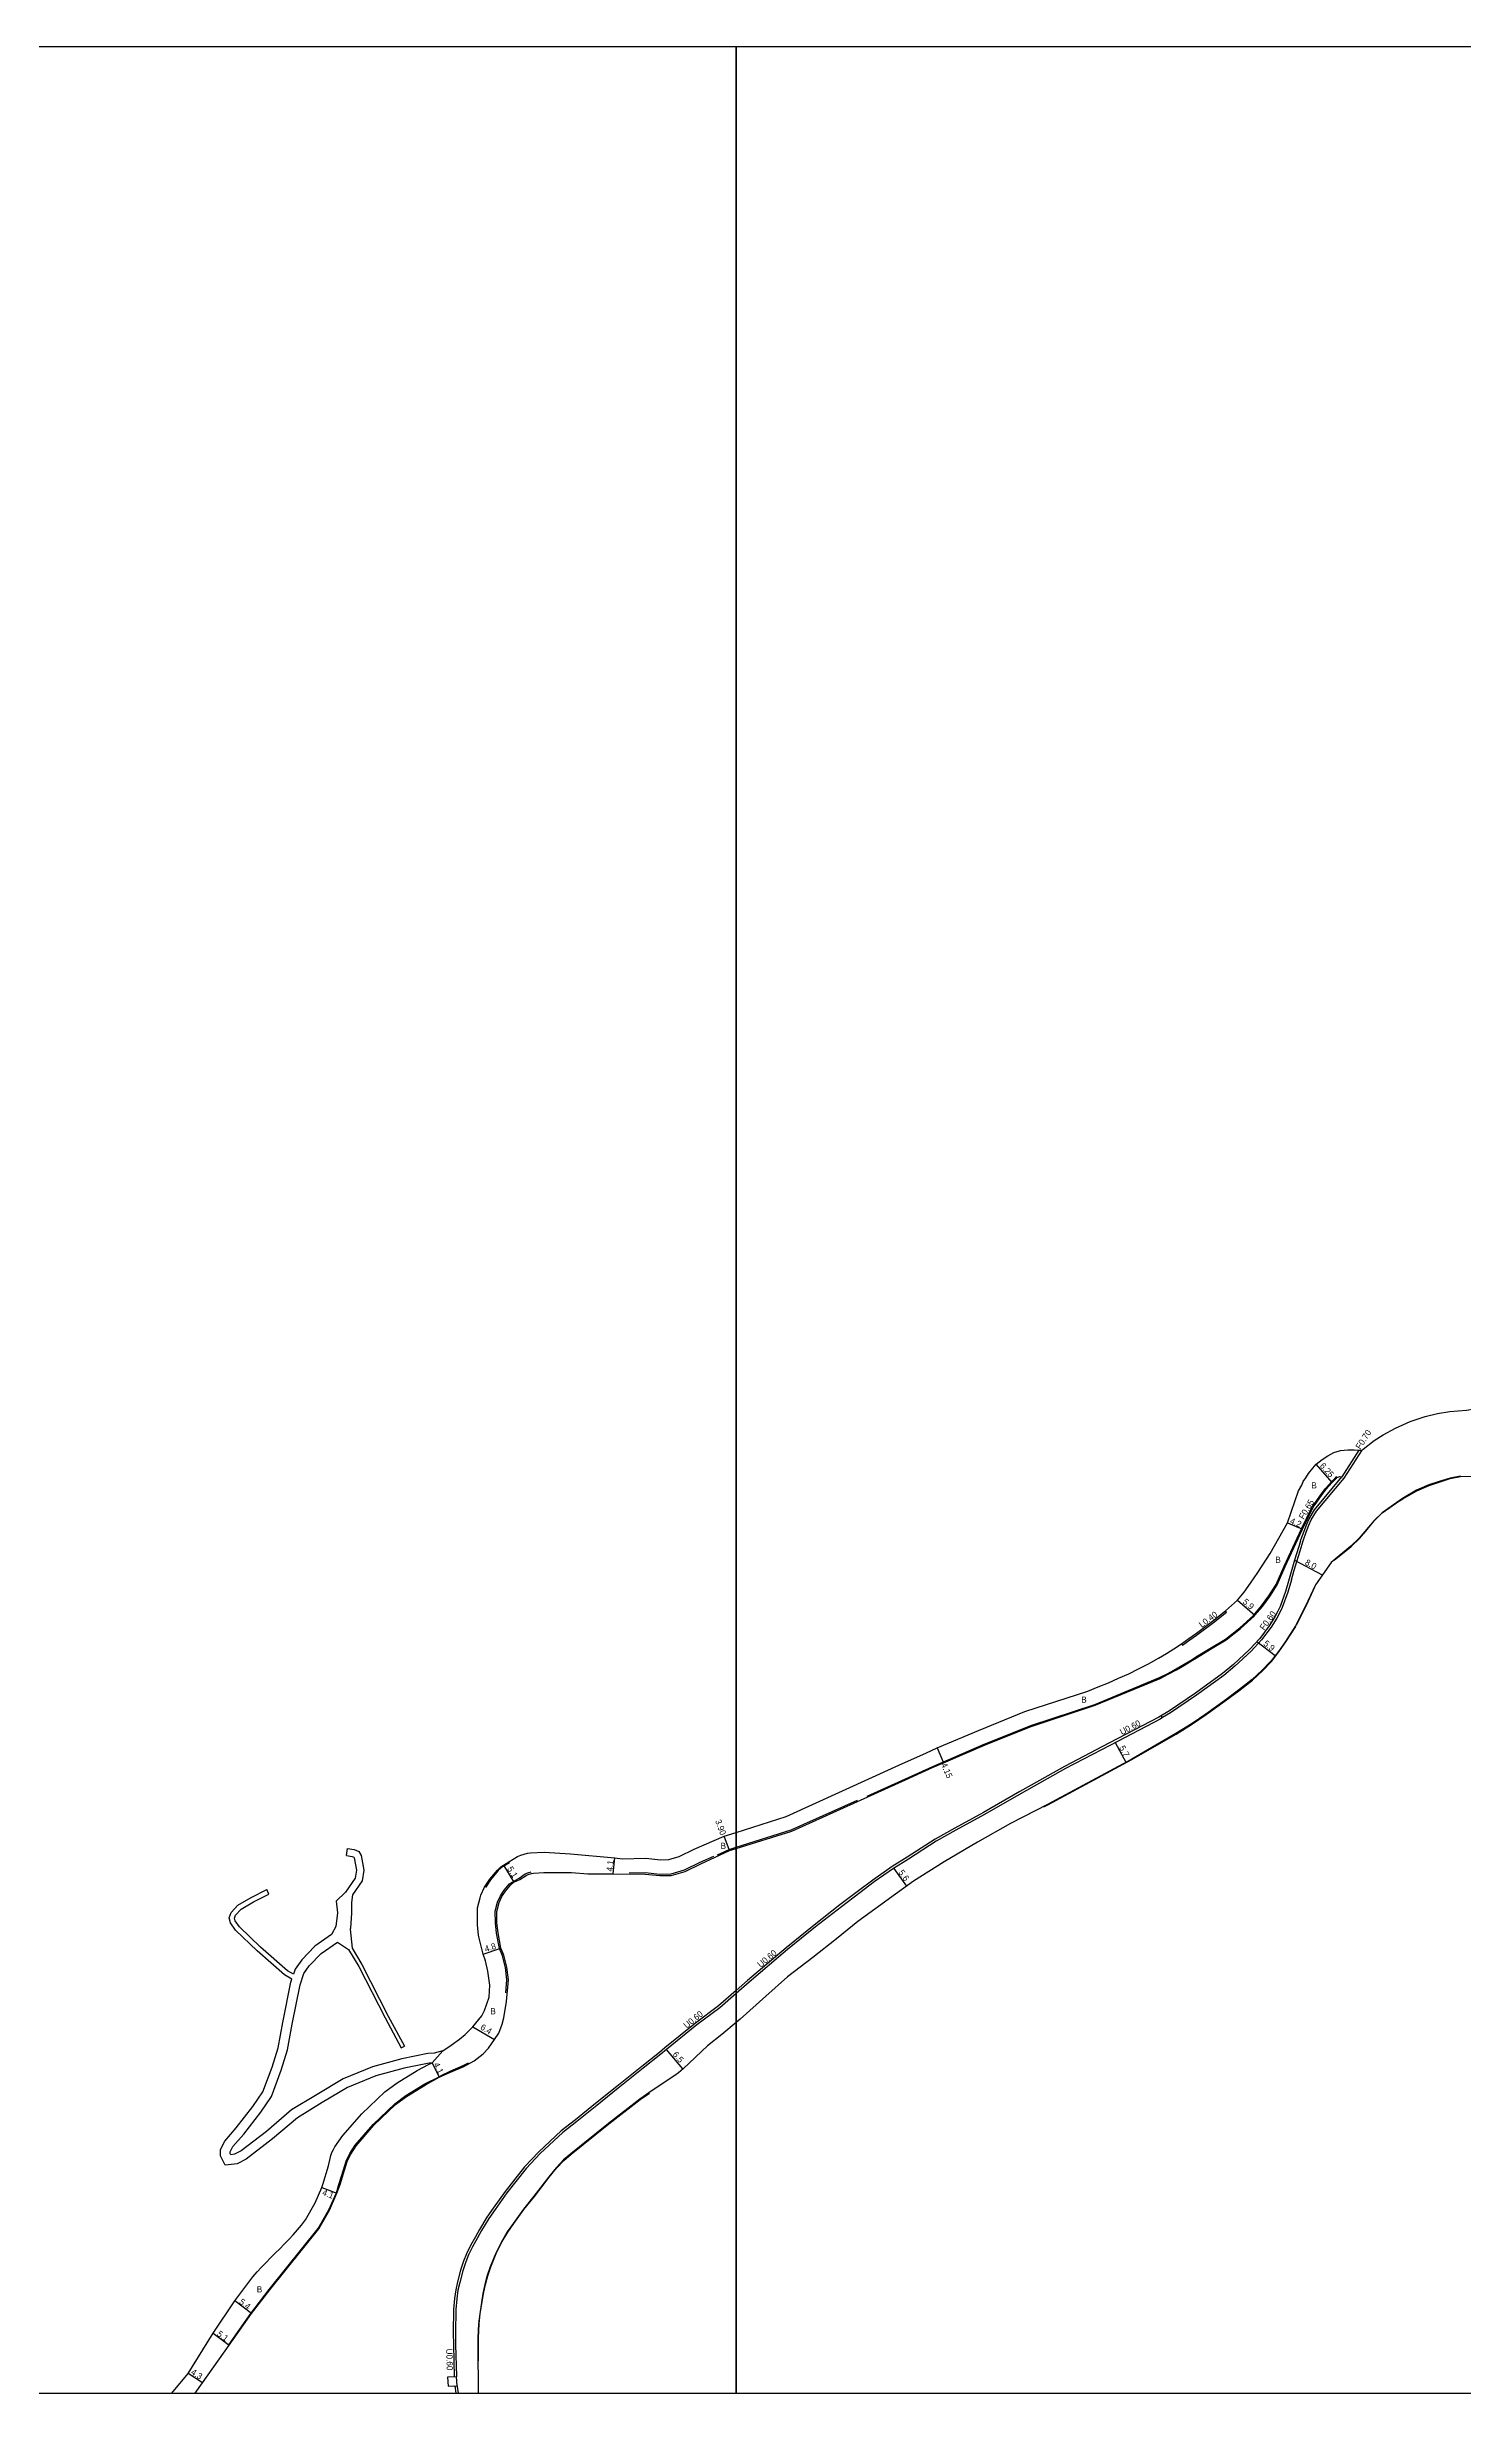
# Model space of a CAD drawing. Header units: metres. Extents: x -27200 to -24000, y -87000 to -85800.
# Drawn here: x -25776 to -25414, y -87000 to -86400 of the extents above; entities that cross this region are included whole.
import ezdxf

# ---------------------------------------------------------------- set-up
doc = ezdxf.new("R2010")
doc.units = ezdxf.units.M
doc.header["$LTSCALE"] = 2.5
for name, color, linetype in [('側溝・桝', 7, 'Continuous'), ('図郭', 7, 'Continuous'), ('幅員', 7, 'Continuous'), ('歩道・分離帯・安全施設', 7, 'Continuous'), ('舗装', 7, 'Continuous'), ('道路', 7, 'Continuous')]:
    doc.layers.add(name, color=color, linetype=linetype)
doc.styles.get("Standard").update_dxf_attribs({"font": ''})
doc.styles.get('Standard').set_extended_font_data('@MS PGothic')

msp = doc.modelspace()

# ---------------------------------------------------------------- linework, layer by layer
at = {"layer": '側溝・桝'}
for points in [[(-25440.64, -86758.87), (-25444.99, -86765.64)], [(-25444.4, -86766.01), (-25439.84, -86758.9)], [(-25454.9, -86782.02), (-25454.1, -86779.82), (-25453.43, -86778.01), (-25452.83, -86776.67), (-25451.48, -86774.42), (-25444.4, -86766.01)], [(-25457.93, -86792.01), (-25457.2, -86789.53), (-25456.54, -86787.3), (-25455.68, -86784.57), (-25454.9, -86782.02)], [(-25457.93, -86792.01), (-25458.83, -86795.16), (-25460.27, -86799.11), (-25460.93, -86800.51), (-25461.67, -86801.8), (-25463.13, -86804.09), (-25465.57, -86807.39), (-25468.18, -86810.29), (-25472.36, -86814.1), (-25475.2, -86816.46), (-25482.16, -86821.5), (-25488.83, -86826.05), (-25490.92, -86827.27)], [(-25490.92, -86827.27), (-25491.52, -86827.63), (-25504.2, -86834.27), (-25515.71, -86840.3), (-25527.08, -86846.7), (-25536.44, -86852.01), (-25543.78, -86856.07), (-25548.78, -86858.89), (-25555.94, -86863.42), (-25559.75, -86865.86), (-25564.71, -86869.29), (-25568.39, -86872.06), (-25573.09, -86875.61), (-25579.66, -86880.76), (-25586.87, -86886.59), (-25596.71, -86894.9), (-25600, -86897.8)], [(-25490.92, -86827.27), (-25491.22, -86826.77)], [(-25600, -86897.8), (-25604.17, -86901.46), (-25610.07, -86905.84), (-25617.86, -86912.15), (-25619.28, -86913.34), (-25623.77, -86916.9), (-25630.2, -86922.06), (-25635.62, -86926.42), (-25640.75, -86930.54), (-25644.37, -86933.38), (-25650.12, -86938.73), (-25653.71, -86942.53), (-25658.65, -86948.82), (-25661.68, -86953.08), (-25663.29, -86955.34), (-25665.16, -86958.43), (-25666.23, -86960.3), (-25667.45, -86962.56), (-25668.46, -86964.61), (-25669.2, -86966.44), (-25669.94, -86968.74), (-25670.76, -86971.72), (-25671.19, -86973.7), (-25671.52, -86975.9), (-25671.73, -86978.66), (-25671.86, -86984.59), (-25671.79, -86987.68), (-25671.58, -86995.67), (-25671.57, -86995.83)], [(-25671.43, -86998.12), (-25671.42, -86998.33), (-25671.14, -87000)]]:
    msp.add_lwpolyline(points, dxfattribs=at)
at = {"layer": '側溝・桝', "flags": 128}
for points in [[(-25482.24, -86806.17), (-25482.21, -86806.15), (-25477.88, -86802.94), (-25474.49, -86800.27), (-25474.75, -86799.97)], [(-25486.04, -86808.36), (-25485.82, -86808.7), (-25483.94, -86807.36), (-25482.24, -86806.17)]]:
    msp.add_lwpolyline(points, dxfattribs=at)
at = {"layer": '側溝・桝'}
msp.add_lwpolyline([(-25671.57, -86995.83), (-25673.85, -86995.97), (-25673.71, -86998.26), (-25671.43, -86998.12)], close=True, dxfattribs=at)
at = {"layer": '図郭'}
for points in [[(-26400, -87000), (-25600, -87000), (-25600, -86400), (-26400, -86400)], [(-25600, -87000), (-24800, -87000), (-24800, -86400), (-25600, -86400)]]:
    msp.add_lwpolyline(points, close=True, dxfattribs=at)
at = {"layer": '幅員', "flags": 128}
for points in [[(-25447.45, -86767.09), (-25451.59, -86762.41)], [(-25458.94, -86777.44), (-25455.07, -86779.07)], [(-25471.71, -86797.2), (-25467.24, -86801.04)], [(-25466.73, -86807.79), (-25462.04, -86811.4)], [(-25548.59, -86835.01), (-25546.95, -86838.83)], [(-25503.03, -86833.66), (-25500.32, -86838.69)], [(-25601.68, -86861.23), (-25603.06, -86857.58)], [(-25659.51, -86865), (-25656.89, -86869.38)], [(-25631.44, -86867.24), (-25631.05, -86863.16)], [(-25559.67, -86865.81), (-25556.39, -86870.33)], [(-25664.75, -86887.73), (-25660.2, -86886.21)], [(-25667.38, -86906.35), (-25661.87, -86909.6)], [(-25677.82, -86915.56), (-25675.97, -86919.22)], [(-25706.01, -86947.4), (-25702.17, -86948.84)], [(-25724, -86979.67), (-25728.28, -86976.37)], [(-25733.84, -86984.71), (-25729.72, -86987.71)], [(-25736.59, -86997.35), (-25740.2, -86995.02)]]:
    msp.add_lwpolyline(points, dxfattribs=at)
at = {"layer": '幅員'}
for points in [[(-25457.08, -86787.01), (-25450.03, -86790.77)], [(-25613.63, -86917.08), (-25617.85, -86912.15)]]:
    msp.add_lwpolyline(points, dxfattribs=at)
at = {"layer": '歩道・分離帯・安全施設', "flags": 128}
for points in [[(-25482.24, -86811.63), (-25478.76, -86809.55), (-25474.78, -86807.18), (-25471.1, -86804.28), (-25467.65, -86801.14), (-25465.53, -86798.67), (-25463.67, -86796.1), (-25461.8, -86793.22), (-25459.77, -86788.53), (-25455.3, -86778.97), (-25452.58, -86773.32), (-25451.62, -86771.99), (-25450.44, -86770.35), (-25449.21, -86768.68), (-25447.64, -86766.92), (-25447.07, -86766.34), (-25446.37, -86765.63)], [(-25566.49, -86847.36), (-25549.69, -86839.73), (-25536.53, -86834.08), (-25524.61, -86829.26), (-25508.2, -86823.87), (-25491.64, -86817.04), (-25489.53, -86815.95), (-25487.44, -86814.81), (-25485.38, -86813.61), (-25483.35, -86812.36), (-25482.24, -86811.63)], [(-25600, -86860.43), (-25585.92, -86855.93), (-25568.92, -86848.37)], [(-25604.79, -86862.32), (-25601.77, -86860.99), (-25600, -86860.43)], [(-25658.01, -86864.39), (-25660.07, -86865.63), (-25660.88, -86866.4), (-25662.88, -86868.76), (-25664.17, -86870.72)], [(-25658.98, -86897.67), (-25658.7, -86894.31), (-25659.05, -86891.19), (-25659.81, -86888.15), (-25660.59, -86886.32), (-25661.32, -86882.39), (-25661.61, -86879.73), (-25661.64, -86876.75), (-25661.07, -86874.42), (-25660.35, -86872.83), (-25659.39, -86871.37), (-25658.04, -86869.77), (-25657.31, -86869.34), (-25655.57, -86868.29), (-25653.96, -86867.25), (-25653.35, -86866.97), (-25652.45, -86866.69)], [(-25627.4, -86866.93), (-25623.3, -86866.88), (-25619.5, -86867.27), (-25616.66, -86867.22), (-25613.24, -86866.22), (-25609.22, -86864.26), (-25605.73, -86862.73)], [(-25701.66, -86946.67), (-25700.51, -86942.92), (-25699.81, -86940.7), (-25698.85, -86938.75), (-25697.53, -86936.58), (-25692.93, -86931.32), (-25687.37, -86925.99), (-25684.56, -86923.91), (-25679.69, -86920.92), (-25676.04, -86919.09), (-25675.33, -86918.73), (-25673.23, -86917.67), (-25669.83, -86916.24), (-25668.51, -86915.51)], [(-25729.84, -86987.63), (-25724.17, -86979.68), (-25719.49, -86973.49), (-25706.93, -86957.93), (-25704.25, -86953.13), (-25702.3, -86948.79), (-25701.66, -86946.67)]]:
    msp.add_lwpolyline(points, dxfattribs=at)
at = {"layer": '歩道・分離帯・安全施設'}
for points in [[(-25446.97, -86787.02), (-25442.61, -86783.53), (-25440.46, -86781.44), (-25438.87, -86779.58), (-25436.7, -86776.9), (-25434.7, -86774.92), (-25432.73, -86773.53), (-25430.64, -86772.06), (-25429.41, -86771.3), (-25425.81, -86769.23), (-25422.66, -86767.9), (-25420.09, -86767.01), (-25417.29, -86766.15), (-25414.6, -86765.62)], [(-25451.68, -86793.42), (-25451.64, -86793.33), (-25447.66, -86787.63)], [(-25456.62, -86803.64), (-25453.61, -86797.55), (-25451.88, -86793.84)], [(-25521.23, -86850.09), (-25520.27, -86849.59), (-25498.72, -86837.99), (-25487.38, -86831.47), (-25483.26, -86828.87), (-25479.76, -86826.48), (-25474.83, -86822.98), (-25471.33, -86820.38), (-25467.86, -86817.64), (-25465.34, -86815.32), (-25462.97, -86812.87), (-25461.09, -86810.41), (-25459.32, -86807.9), (-25456.78, -86803.93)], [(-25665.91, -86991.73), (-25665.92, -86990.16), (-25665.97, -86985.86), (-25665.78, -86982.29), (-25665.48, -86979.76), (-25664.66, -86974.6), (-25664.19, -86972.27), (-25663.57, -86970.02), (-25662.78, -86967.73), (-25661.41, -86964.31), (-25660.13, -86961.7), (-25658.44, -86958.86), (-25656.9, -86956.61), (-25654.34, -86953.09), (-25651.65, -86949.72), (-25647.86, -86944.82), (-25645.95, -86942.48), (-25644.13, -86940.5), (-25642.2, -86938.89), (-25639.16, -86936.42), (-25632.55, -86931.15), (-25624.55, -86924.92), (-25622.18, -86923.26)]]:
    msp.add_lwpolyline(points, dxfattribs=at)
at = {"layer": '舗装', "flags": 128}
msp.add_lwpolyline([(-25677.82, -86915.56), (-25675.09, -86912.47)], dxfattribs=at)
at = {"layer": '道路'}
for points in [[(-25440.64, -86758.87), (-25439.84, -86758.9), (-25439.59, -86758.57), (-25436.73, -86756.42), (-25434.46, -86754.95), (-25431.3, -86753.21), (-25427.48, -86751.53), (-25423.72, -86750.28), (-25420.51, -86749.49), (-25417.37, -86748.96), (-25413.14, -86748.61), (-25411.17, -86748.27), (-25407.01, -86747.18), (-25400.56, -86746.38)], [(-25455.56, -86782.13), (-25455.47, -86781.83), (-25454.67, -86779.61), (-25453.99, -86777.78), (-25453.36, -86776.39), (-25451.99, -86774.08), (-25444.99, -86765.64)], [(-25414.61, -86765.55), (-25417.3, -86766.05), (-25420.1, -86766.9), (-25422.71, -86767.75), (-25425.87, -86769.12), (-25429.47, -86771.21), (-25434.73, -86774.89), (-25436.76, -86776.85), (-25440.6, -86781.36), (-25442.73, -86783.4), (-25447.78, -86787.55)], [(-25414.61, -86765.55), (-25411.01, -86765.62), (-25408.83, -86766), (-25404.81, -86767.33), (-25402.16, -86768.42), (-25398.78, -86770.5), (-25396.89, -86772.09), (-25393.66, -86776.26), (-25392.4, -86778.12), (-25390.77, -86780.91), (-25389.87, -86783.34), (-25389.06, -86786.12), (-25388.58, -86788.68), (-25387.62, -86794.84), (-25386.78, -86800.87), (-25386.72, -86804.74), (-25387.07, -86808.52), (-25387.76, -86811.82), (-25389.46, -86816.09), (-25393.14, -86826.19), (-25396.67, -86836.1), (-25399.73, -86844.95)], [(-25455.56, -86782.13), (-25457.08, -86787.01), (-25458.66, -86792.33)], [(-25447.78, -86787.55), (-25451.77, -86793.26), (-25453.74, -86797.48), (-25456.87, -86803.81), (-25459.45, -86807.82), (-25461.21, -86810.32), (-25463.09, -86812.77), (-25465.45, -86815.21), (-25467.96, -86817.52), (-25471.42, -86820.27), (-25474.92, -86822.86), (-25479.85, -86826.36), (-25483.34, -86828.75), (-25487.46, -86831.34), (-25498.79, -86837.86), (-25520.34, -86849.46), (-25529.77, -86854.38), (-25538.28, -86859.12), (-25546.77, -86864.15), (-25554.63, -86869.06), (-25559.26, -86872.41), (-25568.87, -86879.4), (-25574.33, -86883.84), (-25580.42, -86888.58), (-25586.9, -86893.58), (-25592.42, -86898.48), (-25599.02, -86904.37), (-25600, -86905.22)], [(-25458.66, -86792.33), (-25459.4, -86794.98), (-25460.81, -86798.88), (-25461.45, -86800.24), (-25462.17, -86801.49), (-25463.62, -86803.76), (-25466.03, -86807.02), (-25468.6, -86809.88), (-25472.75, -86813.66), (-25475.56, -86816), (-25482.49, -86821.02), (-25489.15, -86825.55), (-25491.81, -86827.11), (-25504.48, -86833.75), (-25515.99, -86839.78), (-25527.37, -86846.19), (-25536.72, -86851.5), (-25544.07, -86855.55), (-25549.08, -86858.38), (-25556.26, -86862.93), (-25560.07, -86865.37), (-25565.05, -86868.82), (-25568.74, -86871.59), (-25573.45, -86875.14), (-25580.02, -86880.3), (-25587.24, -86886.13), (-25597.09, -86894.45), (-25600, -86897.01)], [(-25600, -86897.01), (-25604.54, -86901), (-25610.43, -86905.38), (-25618.23, -86911.7), (-25619.65, -86912.88), (-25624.14, -86916.44), (-25630.57, -86921.61), (-25635.99, -86925.96), (-25641.11, -86930.08), (-25644.76, -86932.94), (-25650.53, -86938.31), (-25654.16, -86942.15), (-25659.12, -86948.47), (-25662.16, -86952.74), (-25663.79, -86955.02), (-25665.67, -86958.13), (-25666.75, -86960.02), (-25667.98, -86962.29), (-25669, -86964.37), (-25669.75, -86966.24), (-25670.51, -86968.57), (-25671.34, -86971.59), (-25671.77, -86973.6), (-25672.11, -86975.84), (-25672.31, -86978.63), (-25672.45, -86984.59), (-25672.38, -86987.69), (-25672.17, -86995.87), (-25673.85, -86995.97), (-25673.71, -86998.26), (-25672.04, -86998.15), (-25671.74, -87000)], [(-25600, -86905.22), (-25603.63, -86908.33), (-25607.3, -86911.23), (-25613.59, -86917.05), (-25614.76, -86918.08), (-25615.71, -86918.75), (-25621.49, -86922.59), (-25624.64, -86924.8), (-25632.64, -86931.03), (-25639.26, -86936.31), (-25642.29, -86938.78), (-25644.23, -86940.39), (-25646.06, -86942.38), (-25647.98, -86944.73), (-25651.77, -86949.63), (-25654.46, -86953), (-25657.02, -86956.52), (-25658.57, -86958.78), (-25660.26, -86961.63), (-25661.54, -86964.25), (-25662.92, -86967.68), (-25663.71, -86969.97), (-25664.33, -86972.24), (-25664.8, -86974.57), (-25665.63, -86979.74), (-25665.93, -86982.28), (-25666.12, -86985.85), (-25666.07, -86990.16), (-25666.02, -86997.93), (-25666.04, -87000)]]:
    msp.add_lwpolyline(points, dxfattribs=at)
at = {"layer": '道路', "flags": 128}
for points in [[(-25482.24, -86805.68), (-25478.12, -86802.62), (-25474.75, -86799.97), (-25471.71, -86797.2), (-25469.97, -86795.17), (-25468.34, -86792.91), (-25466.54, -86790.13), (-25463.39, -86785.25), (-25458.94, -86777.44), (-25456.06, -86769.29), (-25455.28, -86767.82), (-25454.87, -86766.9), (-25454.25, -86765.93), (-25453.51, -86764.84), (-25452.46, -86763.47), (-25451.59, -86762.41), (-25450, -86761.29), (-25448.63, -86760.3), (-25447.06, -86759.43), (-25445.33, -86758.95), (-25443.5, -86758.81), (-25441.89, -86758.81), (-25440.64, -86758.87)], [(-25482.24, -86811.93), (-25478.63, -86809.76), (-25474.64, -86807.39), (-25470.94, -86804.47), (-25467.47, -86801.32), (-25467.24, -86801.04), (-25465.33, -86798.82), (-25463.47, -86796.25), (-25461.58, -86793.34), (-25459.54, -86788.63), (-25455.07, -86779.07), (-25452.35, -86773.44), (-25451.42, -86772.14), (-25450.23, -86770.49), (-25449.02, -86768.84), (-25447.45, -86767.09), (-25446.89, -86766.51), (-25446.23, -86765.84), (-25445.58, -86765.61), (-25444.99, -86765.64)], [(-25558.4, -86839.43), (-25551.31, -86836.24), (-25548.59, -86835.01), (-25538.01, -86830.52), (-25526.15, -86825.73), (-25510.01, -86820.47), (-25507.37, -86819.42), (-25504.75, -86818.33), (-25502.14, -86817.2), (-25499.56, -86816.02), (-25497.01, -86814.78), (-25494.49, -86813.47), (-25493.92, -86813.17), (-25491.91, -86812.05), (-25489.92, -86810.87), (-25487.97, -86809.65), (-25486.05, -86808.37), (-25484.17, -86807.03), (-25482.44, -86805.83), (-25482.24, -86805.68)], [(-25549.59, -86839.96), (-25546.95, -86838.83), (-25536.43, -86834.31), (-25524.53, -86829.5), (-25508.11, -86824.11), (-25491.53, -86817.27), (-25489.41, -86816.17), (-25487.32, -86815.03), (-25485.25, -86813.83), (-25483.22, -86812.57), (-25482.24, -86811.93)], [(-25600, -86856.6), (-25587.23, -86852.52), (-25558.4, -86839.43)], [(-25600, -86860.71), (-25585.77, -86856.31), (-25556.68, -86843.2)], [(-25556.68, -86843.2), (-25549.59, -86839.96)], [(-25701.34, -86946.67), (-25700.22, -86942.99), (-25699.52, -86940.8), (-25698.59, -86938.9), (-25697.29, -86936.77), (-25692.71, -86931.52), (-25687.18, -86926.22), (-25684.39, -86924.16), (-25679.54, -86921.19), (-25675.97, -86919.22), (-25673.1, -86917.95), (-25669.69, -86916.51), (-25667.06, -86915.05), (-25664.75, -86913.24), (-25663.42, -86911.78), (-25661.87, -86909.6), (-25660.74, -86907.94), (-25659.88, -86905.69), (-25659.42, -86904.03), (-25658.76, -86899.87), (-25658.3, -86894.3), (-25658.66, -86891.11), (-25659.42, -86888.04), (-25660.2, -86886.21), (-25660.93, -86882.32), (-25661.21, -86879.71), (-25661.24, -86876.8), (-25660.69, -86874.55), (-25660, -86873.02), (-25659.07, -86871.61), (-25657.77, -86870.08), (-25656.89, -86869.38), (-25655.35, -86868.63), (-25653.77, -86867.6), (-25653.21, -86867.34), (-25652.37, -86867.09), (-25651.88, -86867.03), (-25649.22, -86866.91), (-25642.1, -86866.89), (-25637.94, -86867.2), (-25631.44, -86867.24), (-25623.31, -86867.28), (-25619.52, -86867.67), (-25616.6, -86867.62), (-25613.09, -86866.6), (-25609.05, -86864.62), (-25601.68, -86861.23), (-25600, -86860.71)], [(-25699.72, -86862.56), (-25699.49, -86860.75)], [(-25699.49, -86860.75), (-25697.8, -86860.96), (-25696.53, -86861.49), (-25696, -86862.5), (-25695.31, -86866.26), (-25695.73, -86869.03), (-25698.21, -86872.59), (-25698.42, -86874.55), (-25698.47, -86877.31), (-25698.73, -86881.13), (-25698.82, -86881.32), (-25698.3, -86886.23), (-25695.76, -86890.42), (-25689.04, -86903.58), (-25684.91, -86911.27)], [(-25663, -86895.66), (-25663.52, -86892.07), (-25664.18, -86889.43), (-25664.75, -86887.73), (-25665.75, -86883.63), (-25665.9, -86882.86), (-25666.18, -86880.26), (-25666.21, -86879.67), (-25666.24, -86876.52), (-25666.16, -86875.88), (-25665.54, -86873.36), (-25665.31, -86872.63), (-25664.39, -86870.6), (-25663.08, -86868.61), (-25661.06, -86866.23), (-25660.23, -86865.43), (-25659.51, -86865), (-25658.14, -86864.18), (-25655.94, -86862.75), (-25655.12, -86862.44), (-25653.4, -86861.91), (-25652.6, -86861.81), (-25649.17, -86861.65), (-25642.39, -86862.08), (-25631.05, -86863.16), (-25629.17, -86863.34), (-25623.15, -86863.23), (-25619.35, -86863.61), (-25617.21, -86863.58), (-25614.56, -86862.81), (-25610.76, -86860.94), (-25603.06, -86857.58), (-25600, -86856.6)], [(-25699.72, -86862.56), (-25698.27, -86862.74), (-25697.84, -86862.92), (-25697.74, -86863.1), (-25697.16, -86866.29), (-25697.47, -86868.33), (-25699.97, -86871.93), (-25702.4, -86874.16), (-25702.06, -86877.15), (-25702.49, -86880.66), (-25703.57, -86882.73), (-25707.8, -86885.67), (-25711.16, -86889.18), (-25712.85, -86891.6), (-25713.29, -86892.91), (-25714.79, -86891.98), (-25721.72, -86885.94), (-25727.12, -86880.79), (-25728.23, -86879.2), (-25728.39, -86878.51), (-25728.12, -86877.77), (-25726.7, -86876.28), (-25723.48, -86874.37), (-25719.57, -86872.4)], [(-25677.82, -86915.56), (-25678.57, -86915.63), (-25684.97, -86916.92), (-25692.25, -86918.89), (-25699.49, -86921.85), (-25705.97, -86925.73), (-25712.3, -86929.61), (-25718.64, -86935), (-25725.37, -86940.18), (-25727.67, -86941.34), (-25730.78, -86941.69), (-25731.97, -86939.3), (-25731.98, -86937.69), (-25730.87, -86935.55), (-25727.93, -86932.2), (-25723.69, -86926.68), (-25721.15, -86923), (-25718.75, -86916.67), (-25717.24, -86911.67), (-25716.05, -86905.2), (-25713.96, -86894.95), (-25713.7, -86894.16), (-25715.55, -86893.02), (-25722.59, -86886.88), (-25728.1, -86881.63), (-25729.42, -86879.73), (-25729.72, -86878.43), (-25729.24, -86877.08), (-25727.51, -86875.26), (-25724.09, -86873.24), (-25720.14, -86871.25)], [(-25719.57, -86872.4), (-25720.14, -86871.25)], [(-25675.09, -86912.47), (-25677.26, -86913.03), (-25678.93, -86913.18), (-25685.54, -86914.51), (-25693.04, -86916.54), (-25700.6, -86919.62), (-25707.26, -86923.61), (-25713.76, -86927.6), (-25720.2, -86933.08), (-25726.7, -86938.07), (-25728.39, -86938.93), (-25729.34, -86939.03), (-25729.5, -86938.71), (-25729.5, -86938.29), (-25728.81, -86936.96), (-25726.01, -86933.77), (-25721.68, -86928.14), (-25718.94, -86924.16), (-25716.41, -86917.46), (-25714.83, -86912.26), (-25713.62, -86905.68), (-25711.56, -86895.59), (-25710.62, -86892.72), (-25709.24, -86890.75), (-25706.18, -86887.57), (-25702.06, -86884.69), (-25702.05, -86884.68), (-25699.19, -86886.53), (-25696.56, -86890.87), (-25689.85, -86904), (-25685.71, -86911.7)], [(-25675.09, -86912.47), (-25672.96, -86911.02), (-25670.83, -86909.48), (-25669.38, -86908.34), (-25667.38, -86906.35), (-25665.06, -86903.52), (-25664.38, -86902.16), (-25663.23, -86898.77), (-25663, -86895.66)], [(-25705.78, -86946.67), (-25704.34, -86941.91), (-25703.74, -86939.22), (-25703.44, -86938.45), (-25703.08, -86937.71), (-25702.7, -86937.04), (-25700.63, -86934.13), (-25695.79, -86928.59), (-25689.92, -86922.97), (-25686.77, -86920.63), (-25681.61, -86917.47), (-25678.7, -86916), (-25677.82, -86915.56)], [(-25685.71, -86911.7), (-25684.91, -86911.27)], [(-25733.84, -86984.71), (-25728.28, -86976.37), (-25723.65, -86970.28), (-25722.57, -86969.03), (-25721.46, -86967.8), (-25720.32, -86966.61), (-25719.16, -86965.43), (-25717.98, -86964.26), (-25716.81, -86963.09), (-25715.64, -86961.91), (-25714.48, -86960.73), (-25713.35, -86959.52), (-25712.26, -86958.29), (-25711.21, -86957.02), (-25710.21, -86955.71), (-25707.78, -86951.36), (-25706.01, -86947.4), (-25705.78, -86946.67)], [(-25729.72, -86987.71), (-25724, -86979.67), (-25719.37, -86973.58), (-25706.8, -86958.01), (-25704.11, -86953.2), (-25702.17, -86948.84), (-25701.34, -86946.67)], [(-25744.39, -87000), (-25740.2, -86995.02), (-25733.84, -86984.71)], [(-25738.48, -87000), (-25736.59, -86997.35), (-25729.72, -86987.71)]]:
    msp.add_lwpolyline(points, dxfattribs=at)

# ---------------------------------------------------------------- texts
at = {"layer": '側溝・桝'}
for s, rotation, p in [('F0.70', 57, (-25440.27, -86758.8)), ('F0.65', 59, (-25454.76, -86776.7)), ('L0.40', 36.59013, (-25480.85, -86804.35)), ('F0.60', 53.5902, (-25464.89, -86805.06)), ('U0.60', 27.64064, (-25501.27, -86831.79)), ('U0.60', 40.1736, (-25593.73, -86891.29)), ('U0.60', 39.04266, (-25612.66, -86906.86)), ('U0.60', 271.50956, (-25674.21, -86988.65))]:
    msp.add_text(s, height=1.6, rotation=rotation, dxfattribs=at).set_placement(p)
at = {"layer": '幅員'}
for s, rotation, p in [('6.25', 311.42525, (-25450.76, -86762.96)), ('4.2', 337.0854, (-25458.44, -86777.54)), ('8.0', 331.95131, (-25454.59, -86788.06)), ('5.9', 319.32912, (-25470.53, -86797.89)), ('5.9', 322.44981, (-25465.24, -86808.62)), ('5.7', 298.28922, (-25502.06, -86834.94)), ('4.15', 293.24693, (-25547.63, -86839.22)), ('3.90', 290.6776, (-25605.43, -86853.68)), ('5.1', 300.90723, (-25658.67, -86865.92)), ('4.1', 84.5566, (-25631.63, -86866.67)), ('5.6', 305.95077, (-25558.58, -86866.89)), ('4.8', 18.51227, (-25664.07, -86887.24)), ('6.4', 329.51383, (-25665.64, -86906.89)), ('4.1', 296.72592, (-25677.53, -86915.92)), ('6.5', 310.51344, (-25616.38, -86913.48)), ('4.1', 339.49604, (-25706.07, -86949.32)), ('5.4', 322.35034, (-25727.35, -86976.97)), ('5.1', 323.87899, (-25733.01, -86985.19)), ('4.3', 327.20104, (-25739.7, -86995.04))]:
    msp.add_text(s, height=1.6, rotation=rotation, dxfattribs=at).set_placement(p)
at = {"layer": '舗装'}
for p in [(-25452.82, -86768.66), (-25462.02, -86787.69), (-25511.7, -86823.46), (-25604, -86860.86), (-25662.91, -86903.13), (-25722.68, -86974.26)]:
    msp.add_text('B', height=1.6, dxfattribs=at).set_placement(p)

doc.saveas('drawing.dxf')
